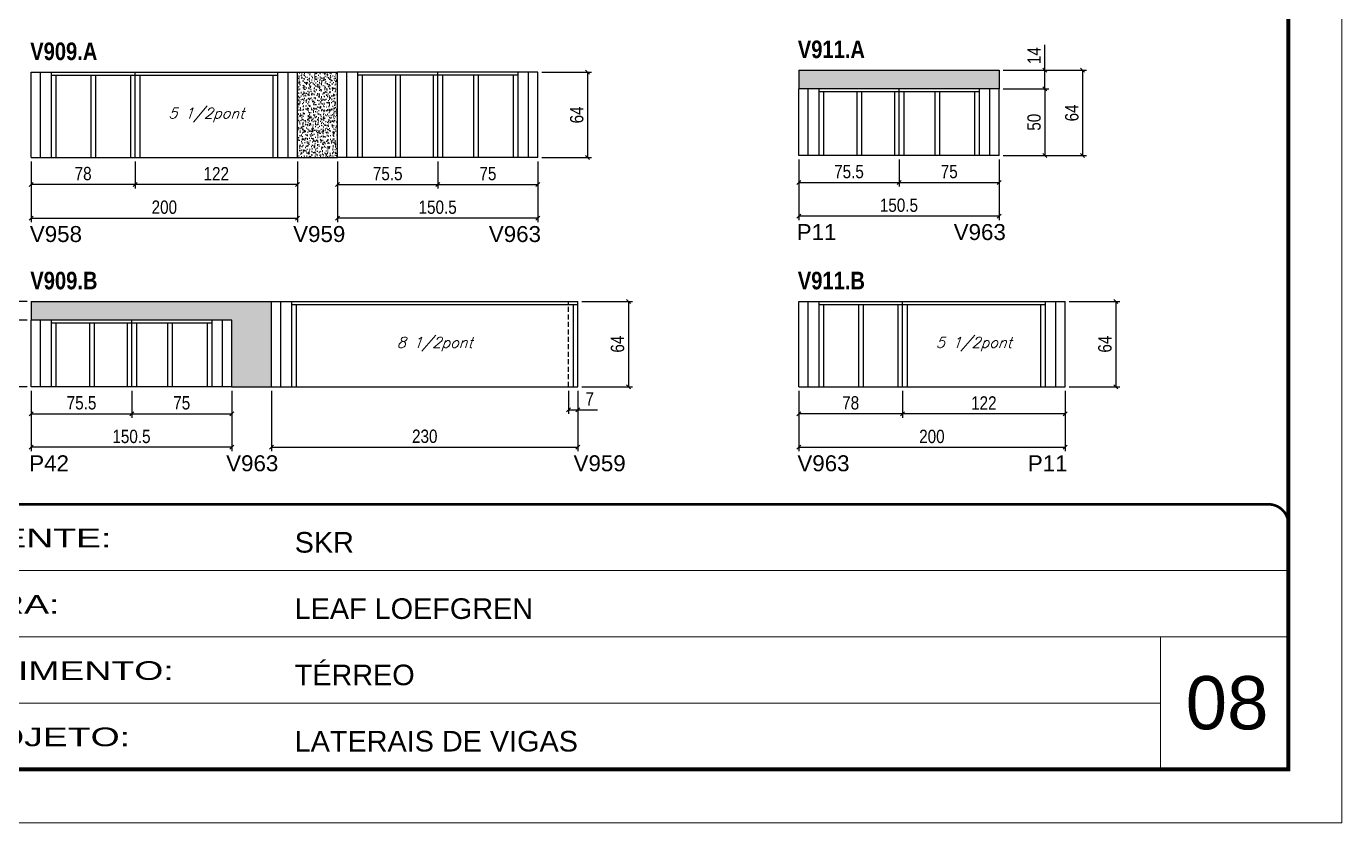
# Model space of a CAD drawing. Extents: x 3309 to 9563, y -2522 to 14608.
# Drawn here: x 8575 to 9563, y 12409 to 13008 of the extents above; entities that cross this region are included whole.
import ezdxf

# ---------------------------------------------------------------- set-up
doc = ezdxf.new("R2010")
doc.units = 0
for name, pattern in [('CONTINUO', [0]), ('DASHED', [0.75, 0.5, -0.25]), ('HIDDEN', [0.375, 0.25, -0.125])]:
    doc.linetypes.add(name, pattern=pattern)
for name, color, linetype in [('5', 5, 'Continuous'), ('COTA', 241, 'Continuous'), ('NOMENCLATURA', 7, 'Continuous'), ('Painéis', 200, 'Continuous'), ('SARR_2.2x7', 40, 'Continuous'), ('SARR_3.5x7', 81, 'Continuous'), ('texto', 7, 'Continuous')]:
    doc.layers.add(name, color=color, linetype=linetype)
for name, color, linetype, lineweight in [('CARIMBO', 255, 'Continuous', 9), ('Folhas', 255, 'Continuous', 9), ('SARRAFO DE PRESSAO', 251, 'DASHED', 9)]:
    doc.layers.add(name, color=color, linetype=linetype, lineweight=lineweight)
doc.styles.add('ARIAL', font='arial.ttf')
doc.styles.add('COTA TECNICA', font='techl___.ttf', dxfattribs={"height": 10})
doc.styles.add('Romans', font='romans.shx')
doc.styles.get("Standard").update_dxf_attribs({"font": 'arial.ttf'})
doc.styles.add('TECNICA', font='techb___.ttf', dxfattribs={"height": 10})
doc.styles.add('Tecnologia', font='')
doc.styles.get('Tecnologia').set_extended_font_data('Forgotten Futurist')
doc.dimstyles.new('PAINEL', dxfattribs={"dimtxt": 10, "dimasz": 3, "dimexe": 3, "dimexo": 3, "dimgap": 3, "dimtad": 1, "dimdec": 1, "dimzin": 12, "dimdsep": 46, "dimtxsty": 'COTA TECNICA', "dimblk1": 'OBLIQUE', "dimblk2": 'OBLIQUE', "dimsah": 1, "dimcen": 0.9, "dimclrd": 4, "dimclre": 4, "dimclrt": 240, "dimadec": 1, "dimazin": 3, "dimtfac": 1, "dimtdec": 1, "dimtmove": 0, "dimatfit": 3, "dimfxl": 1, "dimtolj": 1, "dimtzin": 12, "dimarcsym": 0})

# ---------------------------------------------------------------- blocks, each defined once
blk = doc.blocks.new('9999999999')
at = {"color": 30, "linetype": 'CONTINUO'}
for p, q in [((98564.56, 34379.64), (99583.98, 34379.64)), ((98564.56, 34329.83), (99487.98, 34329.83)), ((99583.98, 34329.83), (99487.98, 34329.83)), ((99487.98, 34329.83), (99487.98, 34230.21)), ((98564.56, 34280.02), (99487.98, 34280.02))]:
    blk.add_line(p, q, dxfattribs=at)
at = {"color": 30, "linetype": 'CONTINUO', "const_width": 2}
blk.add_lwpolyline([(99583.98, 34230.21), (99583.98, 34414.45, 0.414214), (99568.98, 34429.45), (98228.98, 34429.45, 0.414214), (98213.98, 34414.45), (98213.98, 34245.21, 0.414214), (98228.98, 34230.21), (99583.98, 34230.21)], format="xyb", dxfattribs=at)
at = {"layer": 'Folhas'}
blk.add_lwpolyline([(98138.98, 34190.21), (99623.98, 34190.21), (99623.98, 35240.21), (98138.98, 35240.21)], close=True, dxfattribs=at)
at = {"layer": 'Folhas', "color": 30, "const_width": 3}
blk.add_lwpolyline([(98213.98, 34230.21), (99583.98, 34230.21), (99583.98, 35200.21), (98213.98, 35200.21)], close=True, dxfattribs=at)
at = {"color": 7, "linetype": 'Continuous', "ltscale": 5, "style": 'ARIAL'}
for s, height, p in [('SKR', 15.483, (98837.68, 34393.13)), ('LEAF LOEFGREN', 15.4829, (98837.68, 34343.32)), ('TÉRREO', 15.483, (98837.68, 34293.51)), ('LATERAIS DE VIGAS', 15.4829, (98837.68, 34243.7))]:
    blk.add_text(s, height=height, dxfattribs=at).set_placement(p)
at = {"layer": 'Folhas', "color": 7, "style": 'Tecnologia', "width": 1.5}
for s, p in [('CLIENTE:', (98573.65, 34397.17)), ('OBRA:', (98573.65, 34347.31)), ('PAVIMENTO:', (98573.65, 34297.5)), ('PROJETO:', (98573.65, 34247.69))]:
    blk.add_text(s, height=14, dxfattribs=at).set_placement(p)
blk = doc.blocks.new('_Oblique')
at = {"color": 0, "linetype": 'ByBlock', "lineweight": -2}
blk.add_line((-0.5, -0.5), (0.5, 0.5), dxfattribs=at)
blk = doc.blocks.new('*D1466')
at = {"layer": 'COTA', "color": 4, "linetype": 'ByBlock', "lineweight": -2, "transparency": 16777216}
for p, q in [((8578.69, 12906.1), (8578.69, 12860.61)), ((8778.69, 12906.1), (8778.69, 12860.61)), ((8578.69, 12863.61), (8778.69, 12863.61))]:
    blk.add_line(p, q, dxfattribs=at)
at = {"layer": 'Defpoints', "color": 0, "linetype": 'ByBlock', "transparency": 16777216}
for p in [(8578.69, 12909.1), (8778.69, 12909.1), (8778.69, 12863.61)]:
    blk.add_point(p, dxfattribs=at)
at = {"layer": 'COTA', "color": 4, "linetype": 'ByBlock', "lineweight": -2, "transparency": 16777216, "xscale": 3, "yscale": 3, "zscale": 3, "rotation": 180}
blk.add_blockref('_Oblique', (8578.69, 12863.61), dxfattribs=at)
at = {"layer": 'COTA', "color": 4, "linetype": 'ByBlock', "lineweight": -2, "transparency": 16777216, "xscale": 3, "yscale": 3, "zscale": 3}
blk.add_blockref('_Oblique', (8778.69, 12863.61), dxfattribs=at)
at = {"layer": 'COTA', "color": 240, "linetype": 'ByBlock', "transparency": 16777216, "insert": (8678.69, 12871.71), "char_height": 10, "attachment_point": 5, "style": 'COTA TECNICA'}
blk.add_mtext('\\A1;200', dxfattribs=at)
blk = doc.blocks.new('*D1467')
at = {"layer": 'COTA', "color": 4, "lineweight": -2, "transparency": 16777216}
for p, q in [((8656.69, 12906.1), (8656.69, 12885.86)), ((8778.69, 12906.1), (8778.69, 12885.86)), ((8778.69, 12888.86), (8656.69, 12888.86))]:
    blk.add_line(p, q, dxfattribs=at)
at = {"layer": 'Defpoints', "color": 0, "transparency": 16777216}
for p in [(8656.69, 12909.1), (8778.69, 12909.1), (8656.69, 12888.86)]:
    blk.add_point(p, dxfattribs=at)
at = {"layer": 'COTA', "color": 4, "lineweight": -2, "transparency": 16777216, "xscale": 3, "yscale": 3, "zscale": 3, "rotation": 180}
blk.add_blockref('_Oblique', (8656.69, 12888.86), dxfattribs=at)
at = {"layer": 'COTA', "color": 4, "lineweight": -2, "transparency": 16777216, "xscale": 3, "yscale": 3, "zscale": 3}
blk.add_blockref('_Oblique', (8778.69, 12888.86), dxfattribs=at)
at = {"layer": 'COTA', "color": 240, "transparency": 16777216, "insert": (8717.69, 12896.91), "char_height": 10, "attachment_point": 5, "style": 'COTA TECNICA'}
blk.add_mtext('\\A1;122', dxfattribs=at)
blk = doc.blocks.new('*D1468')
at = {"layer": 'COTA', "color": 4, "lineweight": -2, "transparency": 16777216}
for p, q in [((8578.69, 12906.1), (8578.69, 12885.86)), ((8656.69, 12906.1), (8656.69, 12885.86)), ((8656.69, 12888.86), (8578.69, 12888.86))]:
    blk.add_line(p, q, dxfattribs=at)
at = {"layer": 'Defpoints', "color": 0, "transparency": 16777216}
for p in [(8578.69, 12909.1), (8656.69, 12909.1), (8578.69, 12888.86)]:
    blk.add_point(p, dxfattribs=at)
at = {"layer": 'COTA', "color": 4, "lineweight": -2, "transparency": 16777216, "xscale": 3, "yscale": 3, "zscale": 3, "rotation": 180}
blk.add_blockref('_Oblique', (8578.69, 12888.86), dxfattribs=at)
at = {"layer": 'COTA', "color": 4, "lineweight": -2, "transparency": 16777216, "xscale": 3, "yscale": 3, "zscale": 3}
blk.add_blockref('_Oblique', (8656.69, 12888.86), dxfattribs=at)
at = {"layer": 'COTA', "color": 240, "transparency": 16777216, "insert": (8617.69, 12896.95), "char_height": 10, "attachment_point": 5, "style": 'COTA TECNICA'}
blk.add_mtext('\\A1;78', dxfattribs=at)
blk = doc.blocks.new('*D1469')
at = {"layer": 'COTA', "color": 4, "linetype": 'ByBlock', "lineweight": -2, "transparency": 16777216}
for p, q in [((8808.69, 12906.1), (8808.69, 12860.61)), ((8959.19, 12906.1), (8959.19, 12860.61)), ((8959.19, 12863.61), (8808.69, 12863.61))]:
    blk.add_line(p, q, dxfattribs=at)
at = {"layer": 'Defpoints', "color": 0, "linetype": 'ByBlock', "transparency": 16777216}
for p in [(8808.69, 12909.1), (8959.19, 12909.1), (8808.69, 12863.61)]:
    blk.add_point(p, dxfattribs=at)
at = {"layer": 'COTA', "color": 4, "linetype": 'ByBlock', "lineweight": -2, "transparency": 16777216, "xscale": 3, "yscale": 3, "zscale": 3, "rotation": 180}
blk.add_blockref('_Oblique', (8808.69, 12863.61), dxfattribs=at)
at = {"layer": 'COTA', "color": 4, "linetype": 'ByBlock', "lineweight": -2, "transparency": 16777216, "xscale": 3, "yscale": 3, "zscale": 3}
blk.add_blockref('_Oblique', (8959.19, 12863.61), dxfattribs=at)
at = {"layer": 'COTA', "color": 240, "linetype": 'ByBlock', "transparency": 16777216, "insert": (8883.94, 12871.71), "char_height": 10, "attachment_point": 5, "style": 'COTA TECNICA'}
blk.add_mtext('\\A1;150.5', dxfattribs=at)
blk = doc.blocks.new('*D1470')
at = {"layer": 'COTA', "color": 4, "lineweight": -2, "transparency": 16777216}
for p, q in [((8808.69, 12906.1), (8808.69, 12885.86)), ((8884.19, 12906.1), (8884.19, 12885.86)), ((8808.69, 12888.86), (8884.19, 12888.86))]:
    blk.add_line(p, q, dxfattribs=at)
at = {"layer": 'Defpoints', "color": 0, "transparency": 16777216}
for p in [(8808.69, 12909.1), (8884.19, 12909.1), (8884.19, 12888.86)]:
    blk.add_point(p, dxfattribs=at)
at = {"layer": 'COTA', "color": 4, "lineweight": -2, "transparency": 16777216, "xscale": 3, "yscale": 3, "zscale": 3, "rotation": 180}
blk.add_blockref('_Oblique', (8808.69, 12888.86), dxfattribs=at)
at = {"layer": 'COTA', "color": 4, "lineweight": -2, "transparency": 16777216, "xscale": 3, "yscale": 3, "zscale": 3}
blk.add_blockref('_Oblique', (8884.19, 12888.86), dxfattribs=at)
at = {"layer": 'COTA', "color": 240, "transparency": 16777216, "insert": (8846.44, 12896.97), "char_height": 10, "attachment_point": 5, "style": 'COTA TECNICA'}
blk.add_mtext('\\A1;75.5', dxfattribs=at)
blk = doc.blocks.new('*D1471')
at = {"layer": 'COTA', "color": 4, "lineweight": -2, "transparency": 16777216}
for p, q in [((8884.19, 12906.1), (8884.19, 12885.86)), ((8959.19, 12906.1), (8959.19, 12885.86)), ((8884.19, 12888.86), (8959.19, 12888.86))]:
    blk.add_line(p, q, dxfattribs=at)
at = {"layer": 'Defpoints', "color": 0, "transparency": 16777216}
for p in [(8884.19, 12909.1), (8959.19, 12909.1), (8959.19, 12888.86)]:
    blk.add_point(p, dxfattribs=at)
at = {"layer": 'COTA', "color": 4, "lineweight": -2, "transparency": 16777216, "xscale": 3, "yscale": 3, "zscale": 3, "rotation": 180}
blk.add_blockref('_Oblique', (8884.19, 12888.86), dxfattribs=at)
at = {"layer": 'COTA', "color": 4, "lineweight": -2, "transparency": 16777216, "xscale": 3, "yscale": 3, "zscale": 3}
blk.add_blockref('_Oblique', (8959.19, 12888.86), dxfattribs=at)
at = {"layer": 'COTA', "color": 240, "transparency": 16777216, "insert": (8921.69, 12896.97), "char_height": 10, "attachment_point": 5, "style": 'COTA TECNICA'}
blk.add_mtext('\\A1;75', dxfattribs=at)
blk = doc.blocks.new('*D1472')
at = {"layer": 'COTA', "color": 4, "lineweight": -2, "transparency": 16777216}
for p, q in [((8962.19, 12973.1), (8999.54, 12973.1)), ((8996.54, 12973.1), (8996.54, 12909.1)), ((8962.19, 12909.1), (8999.54, 12909.1))]:
    blk.add_line(p, q, dxfattribs=at)
at = {"layer": 'Defpoints', "color": 0, "transparency": 16777216}
for p in [(8959.19, 12973.1, 0), (8959.19, 12909.1, 0), (8996.54, 12909.1)]:
    blk.add_point(p, dxfattribs=at)
at = {"layer": 'COTA', "color": 4, "lineweight": -2, "transparency": 16777216, "xscale": 3, "yscale": 3, "zscale": 3}
for p, rotation in [((8996.54, 12973.1), 90), ((8996.54, 12909.1), 270)]:
    blk.add_blockref('_Oblique', p, dxfattribs=dict(at, rotation=rotation))
at = {"layer": 'COTA', "color": 240, "transparency": 16777216, "insert": (8988.44, 12941.1), "char_height": 10, "attachment_point": 5, "rotation": 90, "style": 'COTA TECNICA'}
blk.add_mtext('\\A1;64', dxfattribs=at)
blk = doc.blocks.new('*D1473')
at = {"layer": 'COTA', "color": 4, "linetype": 'ByBlock', "lineweight": -2, "transparency": 16777216}
for p, q in [((8578.76, 12733.85), (8578.76, 12688.36)), ((8729.26, 12733.85), (8729.26, 12688.36)), ((8729.26, 12691.36), (8578.76, 12691.36))]:
    blk.add_line(p, q, dxfattribs=at)
at = {"layer": 'Defpoints', "color": 0, "linetype": 'ByBlock', "transparency": 16777216}
for p in [(8578.76, 12736.85), (8729.26, 12736.85), (8578.76, 12691.36)]:
    blk.add_point(p, dxfattribs=at)
at = {"layer": 'COTA', "color": 4, "linetype": 'ByBlock', "lineweight": -2, "transparency": 16777216, "xscale": 3, "yscale": 3, "zscale": 3, "rotation": 180}
blk.add_blockref('_Oblique', (8578.76, 12691.36), dxfattribs=at)
at = {"layer": 'COTA', "color": 4, "linetype": 'ByBlock', "lineweight": -2, "transparency": 16777216, "xscale": 3, "yscale": 3, "zscale": 3}
blk.add_blockref('_Oblique', (8729.26, 12691.36), dxfattribs=at)
at = {"layer": 'COTA', "color": 240, "linetype": 'ByBlock', "transparency": 16777216, "insert": (8654.01, 12699.47), "char_height": 10, "attachment_point": 5, "style": 'COTA TECNICA'}
blk.add_mtext('\\A1;150.5', dxfattribs=at)
blk = doc.blocks.new('*D1474')
at = {"layer": 'COTA', "color": 4, "lineweight": -2, "transparency": 16777216}
for p, q in [((8578.76, 12733.85), (8578.76, 12713.61)), ((8654.26, 12733.85), (8654.26, 12713.61)), ((8578.76, 12716.61), (8654.26, 12716.61))]:
    blk.add_line(p, q, dxfattribs=at)
at = {"layer": 'Defpoints', "color": 0, "transparency": 16777216}
for p in [(8578.76, 12736.85), (8654.26, 12736.85), (8654.26, 12716.61)]:
    blk.add_point(p, dxfattribs=at)
at = {"layer": 'COTA', "color": 4, "lineweight": -2, "transparency": 16777216, "xscale": 3, "yscale": 3, "zscale": 3, "rotation": 180}
blk.add_blockref('_Oblique', (8578.76, 12716.61), dxfattribs=at)
at = {"layer": 'COTA', "color": 4, "lineweight": -2, "transparency": 16777216, "xscale": 3, "yscale": 3, "zscale": 3}
blk.add_blockref('_Oblique', (8654.26, 12716.61), dxfattribs=at)
at = {"layer": 'COTA', "color": 240, "transparency": 16777216, "insert": (8616.51, 12724.72), "char_height": 10, "attachment_point": 5, "style": 'COTA TECNICA'}
blk.add_mtext('\\A1;75.5', dxfattribs=at)
blk = doc.blocks.new('*D1475')
at = {"layer": 'COTA', "color": 4, "lineweight": -2, "transparency": 16777216}
for p, q in [((8654.26, 12733.85), (8654.26, 12713.61)), ((8729.26, 12733.85), (8729.26, 12713.61)), ((8654.26, 12716.61), (8729.26, 12716.61))]:
    blk.add_line(p, q, dxfattribs=at)
at = {"layer": 'Defpoints', "color": 0, "transparency": 16777216}
for p in [(8654.26, 12736.85), (8729.26, 12736.85), (8729.26, 12716.61)]:
    blk.add_point(p, dxfattribs=at)
at = {"layer": 'COTA', "color": 4, "lineweight": -2, "transparency": 16777216, "xscale": 3, "yscale": 3, "zscale": 3, "rotation": 180}
blk.add_blockref('_Oblique', (8654.26, 12716.61), dxfattribs=at)
at = {"layer": 'COTA', "color": 4, "lineweight": -2, "transparency": 16777216, "xscale": 3, "yscale": 3, "zscale": 3}
blk.add_blockref('_Oblique', (8729.26, 12716.61), dxfattribs=at)
at = {"layer": 'COTA', "color": 240, "transparency": 16777216, "insert": (8691.76, 12724.72), "char_height": 10, "attachment_point": 5, "style": 'COTA TECNICA'}
blk.add_mtext('\\A1;75', dxfattribs=at)
blk = doc.blocks.new('*D1476')
at = {"layer": 'COTA', "color": 4, "linetype": 'ByBlock', "lineweight": -2, "transparency": 16777216}
for p, q in [((8759.26, 12733.85), (8759.26, 12688.36)), ((8989.26, 12733.85), (8989.26, 12688.36)), ((8759.26, 12691.36), (8989.26, 12691.36))]:
    blk.add_line(p, q, dxfattribs=at)
at = {"layer": 'Defpoints', "color": 0, "linetype": 'ByBlock', "transparency": 16777216}
for p in [(8759.26, 12736.85), (8989.26, 12736.85), (8989.26, 12691.36)]:
    blk.add_point(p, dxfattribs=at)
at = {"layer": 'COTA', "color": 4, "linetype": 'ByBlock', "lineweight": -2, "transparency": 16777216, "xscale": 3, "yscale": 3, "zscale": 3, "rotation": 180}
blk.add_blockref('_Oblique', (8759.26, 12691.36), dxfattribs=at)
at = {"layer": 'COTA', "color": 4, "linetype": 'ByBlock', "lineweight": -2, "transparency": 16777216, "xscale": 3, "yscale": 3, "zscale": 3}
blk.add_blockref('_Oblique', (8989.26, 12691.36), dxfattribs=at)
at = {"layer": 'COTA', "color": 240, "linetype": 'ByBlock', "transparency": 16777216, "insert": (8874.26, 12699.57), "char_height": 10, "attachment_point": 5, "style": 'COTA TECNICA'}
blk.add_mtext('\\A1;230', dxfattribs=at)
blk = doc.blocks.new('*D1477')
at = {"layer": 'COTA', "color": 4, "lineweight": -2, "transparency": 16777216}
for p, q in [((8575.76, 12786.85), (8560.97, 12786.85)), ((8563.97, 12786.85), (8563.97, 12736.85)), ((8575.76, 12736.85), (8560.97, 12736.85))]:
    blk.add_line(p, q, dxfattribs=at)
at = {"layer": 'Defpoints', "color": 0, "transparency": 16777216}
for p in [(8578.76, 12786.85, 0), (8563.97, 12736.85), (8578.76, 12736.85, 0)]:
    blk.add_point(p, dxfattribs=at)
at = {"layer": 'COTA', "color": 4, "lineweight": -2, "transparency": 16777216, "xscale": 3, "yscale": 3, "zscale": 3}
for p, rotation in [((8563.97, 12786.85), 90), ((8563.97, 12736.85), 270)]:
    blk.add_blockref('_Oblique', p, dxfattribs=dict(at, rotation=rotation))
at = {"layer": 'COTA', "color": 240, "transparency": 16777216, "insert": (8555.86, 12761.85), "char_height": 10, "attachment_point": 5, "rotation": 90, "style": 'COTA TECNICA'}
blk.add_mtext('\\A1;50', dxfattribs=at)
blk = doc.blocks.new('*D1478')
at = {"layer": 'COTA', "color": 4, "lineweight": -2, "transparency": 16777216}
for p, q in [((8563.97, 12800.85), (8563.97, 12819.97)), ((8575.76, 12800.85), (8560.97, 12800.85)), ((8563.97, 12786.85), (8563.97, 12800.85)), ((8575.76, 12786.85), (8560.97, 12786.85))]:
    blk.add_line(p, q, dxfattribs=at)
at = {"layer": 'Defpoints', "color": 0, "transparency": 16777216}
for p in [(8563.97, 12800.85), (8578.76, 12800.85, 0), (8578.76, 12786.85, 0)]:
    blk.add_point(p, dxfattribs=at)
at = {"layer": 'COTA', "color": 4, "lineweight": -2, "transparency": 16777216, "xscale": 3, "yscale": 3, "zscale": 3}
for p, rotation in [((8563.97, 12800.85), 90), ((8563.97, 12786.85), 270)]:
    blk.add_blockref('_Oblique', p, dxfattribs=dict(at, rotation=rotation))
at = {"layer": 'COTA', "color": 240, "transparency": 16777216, "insert": (8555.89, 12811.91), "char_height": 10, "attachment_point": 5, "rotation": 90, "style": 'COTA TECNICA'}
blk.add_mtext('\\A1;14', dxfattribs=at)
blk = doc.blocks.new('*D1479')
at = {"layer": 'COTA', "color": 4, "lineweight": -2, "transparency": 16777216}
for p, q in [((8992.26, 12800.85), (9030.16, 12800.85)), ((9027.16, 12800.85), (9027.16, 12736.85)), ((8992.26, 12736.85), (9030.16, 12736.85))]:
    blk.add_line(p, q, dxfattribs=at)
at = {"layer": 'Defpoints', "color": 0, "transparency": 16777216}
for p in [(8989.26, 12800.85, 0), (8989.26, 12736.85, 0), (9027.16, 12736.85)]:
    blk.add_point(p, dxfattribs=at)
at = {"layer": 'COTA', "color": 4, "lineweight": -2, "transparency": 16777216, "xscale": 3, "yscale": 3, "zscale": 3}
for p, rotation in [((9027.16, 12800.85), 90), ((9027.16, 12736.85), 270)]:
    blk.add_blockref('_Oblique', p, dxfattribs=dict(at, rotation=rotation))
at = {"layer": 'COTA', "color": 240, "transparency": 16777216, "insert": (9019.06, 12768.85), "char_height": 10, "attachment_point": 5, "rotation": 90, "style": 'COTA TECNICA'}
blk.add_mtext('\\A1;64', dxfattribs=at)
blk = doc.blocks.new('*D1480')
at = {"layer": 'COTA', "color": 4, "lineweight": -2, "transparency": 16777216}
for p, q in [((8982.26, 12733.85), (8982.26, 12716.62)), ((8989.26, 12733.85), (8989.26, 12716.62)), ((8982.26, 12719.62), (8989.26, 12719.62)), ((8989.26, 12719.62), (9003.99, 12719.62))]:
    blk.add_line(p, q, dxfattribs=at)
at = {"layer": 'Defpoints', "color": 0, "transparency": 16777216}
for p in [(8982.26, 12736.85, 0), (8989.26, 12736.85, 0), (8989.26, 12719.62)]:
    blk.add_point(p, dxfattribs=at)
at = {"layer": 'COTA', "color": 4, "lineweight": -2, "transparency": 16777216, "xscale": 3, "yscale": 3, "zscale": 3, "rotation": 180}
blk.add_blockref('_Oblique', (8982.26, 12719.62), dxfattribs=at)
at = {"layer": 'COTA', "color": 4, "lineweight": -2, "transparency": 16777216, "xscale": 3, "yscale": 3, "zscale": 3}
blk.add_blockref('_Oblique', (8989.26, 12719.62), dxfattribs=at)
at = {"layer": 'COTA', "color": 240, "transparency": 16777216, "insert": (8998.13, 12727.69), "char_height": 10, "attachment_point": 5, "style": 'COTA TECNICA'}
blk.add_mtext('\\A1;7', dxfattribs=at)
blk = doc.blocks.new('*D1481')
at = {"layer": 'COTA', "color": 4, "linetype": 'ByBlock', "lineweight": -2, "transparency": 16777216}
for p, q in [((9155.12, 12907.6), (9155.12, 12862.11)), ((9305.62, 12907.6), (9305.62, 12862.11)), ((9305.62, 12865.11), (9155.12, 12865.11))]:
    blk.add_line(p, q, dxfattribs=at)
at = {"layer": 'Defpoints', "color": 0, "linetype": 'ByBlock', "transparency": 16777216}
for p in [(9155.12, 12910.6), (9305.62, 12910.6), (9155.12, 12865.11)]:
    blk.add_point(p, dxfattribs=at)
at = {"layer": 'COTA', "color": 4, "linetype": 'ByBlock', "lineweight": -2, "transparency": 16777216, "xscale": 3, "yscale": 3, "zscale": 3, "rotation": 180}
blk.add_blockref('_Oblique', (9155.12, 12865.11), dxfattribs=at)
at = {"layer": 'COTA', "color": 4, "linetype": 'ByBlock', "lineweight": -2, "transparency": 16777216, "xscale": 3, "yscale": 3, "zscale": 3}
blk.add_blockref('_Oblique', (9305.62, 12865.11), dxfattribs=at)
at = {"layer": 'COTA', "color": 240, "linetype": 'ByBlock', "transparency": 16777216, "insert": (9230.37, 12873.21), "char_height": 10, "attachment_point": 5, "style": 'COTA TECNICA'}
blk.add_mtext('\\A1;150.5', dxfattribs=at)
blk = doc.blocks.new('*D1482')
at = {"layer": 'COTA', "color": 4, "lineweight": -2, "transparency": 16777216}
for p, q in [((9155.12, 12907.6), (9155.12, 12887.36)), ((9230.62, 12907.6), (9230.62, 12887.36)), ((9155.12, 12890.36), (9230.62, 12890.36))]:
    blk.add_line(p, q, dxfattribs=at)
at = {"layer": 'Defpoints', "color": 0, "transparency": 16777216}
for p in [(9155.12, 12910.6), (9230.62, 12910.6), (9230.62, 12890.36)]:
    blk.add_point(p, dxfattribs=at)
at = {"layer": 'COTA', "color": 4, "lineweight": -2, "transparency": 16777216, "xscale": 3, "yscale": 3, "zscale": 3, "rotation": 180}
blk.add_blockref('_Oblique', (9155.12, 12890.36), dxfattribs=at)
at = {"layer": 'COTA', "color": 4, "lineweight": -2, "transparency": 16777216, "xscale": 3, "yscale": 3, "zscale": 3}
blk.add_blockref('_Oblique', (9230.62, 12890.36), dxfattribs=at)
at = {"layer": 'COTA', "color": 240, "transparency": 16777216, "insert": (9192.87, 12898.47), "char_height": 10, "attachment_point": 5, "style": 'COTA TECNICA'}
blk.add_mtext('\\A1;75.5', dxfattribs=at)
blk = doc.blocks.new('*D1483')
at = {"layer": 'COTA', "color": 4, "lineweight": -2, "transparency": 16777216}
for p, q in [((9230.62, 12907.6), (9230.62, 12887.36)), ((9305.62, 12907.6), (9305.62, 12887.36)), ((9230.62, 12890.36), (9305.62, 12890.36))]:
    blk.add_line(p, q, dxfattribs=at)
at = {"layer": 'Defpoints', "color": 0, "transparency": 16777216}
for p in [(9230.62, 12910.6), (9305.62, 12910.6), (9305.62, 12890.36)]:
    blk.add_point(p, dxfattribs=at)
at = {"layer": 'COTA', "color": 4, "lineweight": -2, "transparency": 16777216, "xscale": 3, "yscale": 3, "zscale": 3, "rotation": 180}
blk.add_blockref('_Oblique', (9230.62, 12890.36), dxfattribs=at)
at = {"layer": 'COTA', "color": 4, "lineweight": -2, "transparency": 16777216, "xscale": 3, "yscale": 3, "zscale": 3}
blk.add_blockref('_Oblique', (9305.62, 12890.36), dxfattribs=at)
at = {"layer": 'COTA', "color": 240, "transparency": 16777216, "insert": (9268.12, 12898.47), "char_height": 10, "attachment_point": 5, "style": 'COTA TECNICA'}
blk.add_mtext('\\A1;75', dxfattribs=at)
blk = doc.blocks.new('*D1484')
at = {"layer": 'COTA', "color": 4, "lineweight": -2, "transparency": 16777216}
for p, q in [((9308.62, 12974.6), (9371.34, 12974.6)), ((9368.34, 12974.6), (9368.34, 12910.6)), ((9308.62, 12910.6), (9371.34, 12910.6))]:
    blk.add_line(p, q, dxfattribs=at)
at = {"layer": 'Defpoints', "color": 0, "transparency": 16777216}
for p in [(9305.62, 12974.6, 0), (9305.62, 12910.6, 0), (9368.34, 12910.6)]:
    blk.add_point(p, dxfattribs=at)
at = {"layer": 'COTA', "color": 4, "lineweight": -2, "transparency": 16777216, "xscale": 3, "yscale": 3, "zscale": 3}
for p, rotation in [((9368.34, 12974.6), 90), ((9368.34, 12910.6), 270)]:
    blk.add_blockref('_Oblique', p, dxfattribs=dict(at, rotation=rotation))
at = {"layer": 'COTA', "color": 240, "transparency": 16777216, "insert": (9360.24, 12942.6), "char_height": 10, "attachment_point": 5, "rotation": 90, "style": 'COTA TECNICA'}
blk.add_mtext('\\A1;64', dxfattribs=at)
blk = doc.blocks.new('*D1485')
at = {"layer": 'COTA', "color": 4, "lineweight": -2, "transparency": 16777216}
for p, q in [((9308.62, 12960.6), (9342.98, 12960.6)), ((9339.98, 12960.6), (9339.98, 12910.6)), ((9308.62, 12910.6), (9342.98, 12910.6))]:
    blk.add_line(p, q, dxfattribs=at)
at = {"layer": 'Defpoints', "color": 0, "transparency": 16777216}
for p in [(9305.62, 12960.6, 0), (9305.62, 12910.6, 0), (9339.98, 12910.6)]:
    blk.add_point(p, dxfattribs=at)
at = {"layer": 'COTA', "color": 4, "lineweight": -2, "transparency": 16777216, "xscale": 3, "yscale": 3, "zscale": 3}
for p, rotation in [((9339.98, 12960.6), 90), ((9339.98, 12910.6), 270)]:
    blk.add_blockref('_Oblique', p, dxfattribs=dict(at, rotation=rotation))
at = {"layer": 'COTA', "color": 240, "transparency": 16777216, "insert": (9331.87, 12935.6), "char_height": 10, "attachment_point": 5, "rotation": 90, "style": 'COTA TECNICA'}
blk.add_mtext('\\A1;50', dxfattribs=at)
blk = doc.blocks.new('*D1486')
at = {"layer": 'COTA', "color": 4, "lineweight": -2, "transparency": 16777216}
for p, q in [((9339.98, 12974.6), (9339.98, 12993.72)), ((9308.62, 12974.6), (9342.98, 12974.6)), ((9339.98, 12960.6), (9339.98, 12974.6)), ((9308.62, 12960.6), (9342.98, 12960.6))]:
    blk.add_line(p, q, dxfattribs=at)
at = {"layer": 'Defpoints', "color": 0, "transparency": 16777216}
for p in [(9305.62, 12974.6, 0), (9339.98, 12974.6), (9305.62, 12960.6, 0)]:
    blk.add_point(p, dxfattribs=at)
at = {"layer": 'COTA', "color": 4, "lineweight": -2, "transparency": 16777216, "xscale": 3, "yscale": 3, "zscale": 3}
for p, rotation in [((9339.98, 12974.6), 90), ((9339.98, 12960.6), 270)]:
    blk.add_blockref('_Oblique', p, dxfattribs=dict(at, rotation=rotation))
at = {"layer": 'COTA', "color": 240, "transparency": 16777216, "insert": (9331.91, 12985.66), "char_height": 10, "attachment_point": 5, "rotation": 90, "style": 'COTA TECNICA'}
blk.add_mtext('\\A1;14', dxfattribs=at)
blk = doc.blocks.new('*D1487')
at = {"layer": 'COTA', "color": 4, "linetype": 'ByBlock', "lineweight": -2, "transparency": 16777216}
for p, q in [((9155.12, 12733.85), (9155.12, 12688.36)), ((9355.12, 12733.85), (9355.12, 12688.36)), ((9155.12, 12691.36), (9355.12, 12691.36))]:
    blk.add_line(p, q, dxfattribs=at)
at = {"layer": 'Defpoints', "color": 0, "linetype": 'ByBlock', "transparency": 16777216}
for p in [(9155.12, 12736.85), (9355.12, 12736.85), (9355.12, 12691.36)]:
    blk.add_point(p, dxfattribs=at)
at = {"layer": 'COTA', "color": 4, "linetype": 'ByBlock', "lineweight": -2, "transparency": 16777216, "xscale": 3, "yscale": 3, "zscale": 3, "rotation": 180}
blk.add_blockref('_Oblique', (9155.12, 12691.36), dxfattribs=at)
at = {"layer": 'COTA', "color": 4, "linetype": 'ByBlock', "lineweight": -2, "transparency": 16777216, "xscale": 3, "yscale": 3, "zscale": 3}
blk.add_blockref('_Oblique', (9355.12, 12691.36), dxfattribs=at)
at = {"layer": 'COTA', "color": 240, "linetype": 'ByBlock', "transparency": 16777216, "insert": (9255.12, 12699.46), "char_height": 10, "attachment_point": 5, "style": 'COTA TECNICA'}
blk.add_mtext('\\A1;200', dxfattribs=at)
blk = doc.blocks.new('*D1488')
at = {"layer": 'COTA', "color": 4, "lineweight": -2, "transparency": 16777216}
for p, q in [((9233.12, 12733.85), (9233.12, 12713.61)), ((9355.12, 12733.85), (9355.12, 12713.61)), ((9355.12, 12716.61), (9233.12, 12716.61))]:
    blk.add_line(p, q, dxfattribs=at)
at = {"layer": 'Defpoints', "color": 0, "transparency": 16777216}
for p in [(9233.12, 12736.85), (9355.12, 12736.85), (9233.12, 12716.61)]:
    blk.add_point(p, dxfattribs=at)
at = {"layer": 'COTA', "color": 4, "lineweight": -2, "transparency": 16777216, "xscale": 3, "yscale": 3, "zscale": 3, "rotation": 180}
blk.add_blockref('_Oblique', (9233.12, 12716.61), dxfattribs=at)
at = {"layer": 'COTA', "color": 4, "lineweight": -2, "transparency": 16777216, "xscale": 3, "yscale": 3, "zscale": 3}
blk.add_blockref('_Oblique', (9355.12, 12716.61), dxfattribs=at)
at = {"layer": 'COTA', "color": 240, "transparency": 16777216, "insert": (9294.12, 12724.66), "char_height": 10, "attachment_point": 5, "style": 'COTA TECNICA'}
blk.add_mtext('\\A1;122', dxfattribs=at)
blk = doc.blocks.new('*D1489')
at = {"layer": 'COTA', "color": 4, "lineweight": -2, "transparency": 16777216}
for p, q in [((9155.12, 12733.85), (9155.12, 12713.61)), ((9233.12, 12733.85), (9233.12, 12713.61)), ((9233.12, 12716.61), (9155.12, 12716.61))]:
    blk.add_line(p, q, dxfattribs=at)
at = {"layer": 'Defpoints', "color": 0, "transparency": 16777216}
for p in [(9155.12, 12736.85), (9233.12, 12736.85), (9155.12, 12716.61)]:
    blk.add_point(p, dxfattribs=at)
at = {"layer": 'COTA', "color": 4, "lineweight": -2, "transparency": 16777216, "xscale": 3, "yscale": 3, "zscale": 3, "rotation": 180}
blk.add_blockref('_Oblique', (9155.12, 12716.61), dxfattribs=at)
at = {"layer": 'COTA', "color": 4, "lineweight": -2, "transparency": 16777216, "xscale": 3, "yscale": 3, "zscale": 3}
blk.add_blockref('_Oblique', (9233.12, 12716.61), dxfattribs=at)
at = {"layer": 'COTA', "color": 240, "transparency": 16777216, "insert": (9194.12, 12724.7), "char_height": 10, "attachment_point": 5, "style": 'COTA TECNICA'}
blk.add_mtext('\\A1;78', dxfattribs=at)
blk = doc.blocks.new('*D1490')
at = {"layer": 'COTA', "color": 4, "lineweight": -2, "transparency": 16777216}
for p, q in [((9358.12, 12800.85), (9396.18, 12800.85)), ((9393.18, 12800.85), (9393.18, 12736.85)), ((9358.12, 12736.85), (9396.18, 12736.85))]:
    blk.add_line(p, q, dxfattribs=at)
at = {"layer": 'Defpoints', "color": 0, "transparency": 16777216}
for p in [(9355.12, 12800.85), (9355.12, 12736.85), (9393.18, 12736.85)]:
    blk.add_point(p, dxfattribs=at)
at = {"layer": 'COTA', "color": 4, "lineweight": -2, "transparency": 16777216, "xscale": 3, "yscale": 3, "zscale": 3}
for p, rotation in [((9393.18, 12800.85), 90), ((9393.18, 12736.85), 270)]:
    blk.add_blockref('_Oblique', p, dxfattribs=dict(at, rotation=rotation))
at = {"layer": 'COTA', "color": 240, "transparency": 16777216, "insert": (9385.07, 12768.85), "char_height": 10, "attachment_point": 5, "rotation": 90, "style": 'COTA TECNICA'}
blk.add_mtext('\\A1;64', dxfattribs=at)

msp = doc.modelspace()

# ---------------------------------------------------------------- hatches: boundary and pattern name
at = {"layer": 'COTA'}
h = msp.add_hatch(dxfattribs=at)
h.set_pattern_fill('AR-CONC', color=256, scale=0.03)
h.paths.add_polyline_path([(8778.69, 12909.1), (8808.69, 12909.1), (8808.69, 12973.1), (8778.69, 12973.1)])
h = msp.add_hatch(dxfattribs=at)
h.set_pattern_fill('AR-CONC', color=256, scale=0.03)
h.paths.add_polyline_path([(9305.62, 12974.6), (9155.12, 12974.6), (9155.12, 12960.6), (9305.62, 12960.6)])
h = msp.add_hatch(dxfattribs=at)
h.set_pattern_fill('AR-CONC', color=256, scale=0.03)
h.paths.add_polyline_path([(8759.26, 12800.85), (8578.76, 12800.85), (8578.76, 12786.85), (8729.26, 12786.85), (8729.26, 12736.85), (8759.26, 12736.85)])

# ---------------------------------------------------------------- linework, layer by layer
for p, q in [((8778.69, 12973.1, 0), (8808.69, 12973.1, 0)), ((9155.12, 12974.6), (9155.12, 12960.6)), ((9155.12, 12974.6), (9305.62, 12974.6)), ((9305.62, 12974.6), (9305.62, 12960.6)), ((8778.69, 12909.1, 0), (8808.69, 12909.1, 0)), ((8578.76, 12800.85, 0), (8578.76, 12786.85, 0)), ((8578.76, 12800.85, 0), (8759.26, 12800.85, 0)), ((8729.26, 12736.85, 0), (8759.26, 12736.85, 0))]:
    msp.add_line(p, q, dxfattribs=at)
at = {"layer": 'Painéis', "linetype": 'ByBlock'}
for p, q in [((8578.69, 12973.1, 0), (8778.69, 12973.1, 0)), ((8578.69, 12909.1, 0), (8578.69, 12973.1, 0)), ((8656.69, 12909.1, 0), (8656.69, 12973.1, 0)), ((8778.69, 12909.1, 0), (8778.69, 12973.1, 0)), ((8959.19, 12973.1, 0), (8808.69, 12973.1, 0)), ((8808.69, 12909.1, 0), (8808.69, 12973.1, 0)), ((8884.19, 12909.1, 0), (8884.19, 12973.1, 0)), ((8959.19, 12909.1, 0), (8959.19, 12973.1, 0)), ((9305.62, 12960.6), (9155.12, 12960.6)), ((9155.12, 12910.6), (9155.12, 12960.6)), ((9230.62, 12910.6), (9230.62, 12960.6)), ((9305.62, 12910.6), (9305.62, 12960.6)), ((8578.69, 12909.1, 0), (8778.69, 12909.1, 0)), ((8959.19, 12909.1, 0), (8808.69, 12909.1, 0)), ((9305.62, 12910.6), (9155.12, 12910.6)), ((8759.26, 12800.85, 0), (8989.26, 12800.85, 0)), ((8759.26, 12736.85, 0), (8759.26, 12800.85, 0)), ((8989.26, 12736.85, 0), (8989.26, 12800.85, 0)), ((9155.12, 12800.85), (9355.12, 12800.85)), ((9155.12, 12736.85), (9155.12, 12800.85)), ((9233.12, 12736.85), (9233.12, 12800.85)), ((9355.12, 12736.85), (9355.12, 12800.85)), ((8729.26, 12786.85, 0), (8578.76, 12786.85, 0)), ((8578.76, 12736.85, 0), (8578.76, 12786.85, 0)), ((8654.26, 12736.85, 0), (8654.26, 12786.85, 0)), ((8729.26, 12736.85, 0), (8729.26, 12786.85, 0)), ((8729.26, 12736.85, 0), (8578.76, 12736.85, 0)), ((8759.26, 12736.85, 0), (8989.26, 12736.85, 0)), ((9155.12, 12736.85), (9355.12, 12736.85))]:
    msp.add_line(p, q, dxfattribs=at)
at = {"layer": 'SARR_2.2x7', "linetype": 'Continuous'}
for p, q in [((8585.69, 12909.1, 0), (8585.69, 12973.1, 0)), ((8593.69, 12970.9, 0), (8656.69, 12970.9, 0)), ((8656.69, 12970.9, 0), (8763.69, 12970.9, 0)), ((8771.69, 12909.1, 0), (8771.69, 12973.1, 0)), ((8815.69, 12909.1, 0), (8815.69, 12973.1, 0)), ((8884.19, 12970.9, 0), (8823.69, 12970.9, 0)), ((8944.19, 12970.9, 0), (8884.19, 12970.9, 0)), ((8952.19, 12909.1, 0), (8952.19, 12973.1, 0)), ((9162.12, 12910.6), (9162.12, 12960.6)), ((9298.62, 12910.6), (9298.62, 12960.6)), ((9230.62, 12958.4), (9170.12, 12958.4)), ((9290.62, 12958.4), (9230.62, 12958.4)), ((8766.26, 12736.85, 0), (8766.26, 12800.85, 0)), ((8774.26, 12798.65, 0), (8989.26, 12798.65, 0)), ((9162.12, 12736.85), (9162.12, 12800.85)), ((9170.12, 12798.65), (9233.12, 12798.65)), ((9233.12, 12798.65), (9340.12, 12798.65)), ((9348.12, 12736.85), (9348.12, 12800.85)), ((8585.76, 12736.85, 0), (8585.76, 12786.85, 0)), ((8654.26, 12784.65, 0), (8593.76, 12784.65, 0)), ((8714.26, 12784.65, 0), (8654.26, 12784.65, 0)), ((8722.26, 12736.85, 0), (8722.26, 12786.85, 0))]:
    msp.add_line(p, q, dxfattribs=at)
at = {"layer": 'SARR_2.2x7', "linetype": 'HIDDEN', "ltscale": 15}
msp.add_line((8982.26, 12736.85, 0), (8982.26, 12800.85, 0), dxfattribs=at)
at = {"layer": 'SARR_3.5x7'}
for p, q in [((8593.69, 12973.1, 0), (8593.69, 12909.1, 0)), ((8597.19, 12970.9, 0), (8597.19, 12909.1, 0)), ((8623.55, 12970.9, 0), (8623.55, 12909.1, 0)), ((8627.05, 12970.9, 0), (8627.05, 12909.1, 0)), ((8653.19, 12970.9, 0), (8653.19, 12909.1, 0)), ((8660.19, 12970.9, 0), (8660.19, 12909.1, 0)), ((8760.19, 12970.9, 0), (8760.19, 12909.1, 0)), ((8763.69, 12973.1, 0), (8763.69, 12909.1, 0)), ((8823.69, 12973.1, 0), (8823.69, 12909.1, 0)), ((8827.19, 12970.9, 0), (8827.19, 12909.1, 0)), ((8852.4, 12970.9, 0), (8852.4, 12909.1, 0)), ((8855.9, 12970.9, 0), (8855.9, 12909.1, 0)), ((8880.69, 12970.9, 0), (8880.69, 12909.1, 0)), ((8887.69, 12970.9, 0), (8887.69, 12909.1, 0)), ((8910.94, 12970.9, 0), (8910.94, 12909.1, 0)), ((8914.44, 12970.9, 0), (8914.44, 12909.1, 0)), ((8940.69, 12970.9, 0), (8940.69, 12909.1, 0)), ((8944.19, 12973.1, 0), (8944.19, 12909.1, 0)), ((9170.12, 12960.6), (9170.12, 12910.6)), ((9290.62, 12960.6), (9290.62, 12910.6)), ((9173.62, 12958.4), (9173.62, 12910.6)), ((9198.83, 12958.4), (9198.83, 12910.6)), ((9202.33, 12958.4), (9202.33, 12910.6)), ((9227.12, 12958.4), (9227.12, 12910.6)), ((9234.12, 12958.4), (9234.12, 12910.6)), ((9257.37, 12958.4), (9257.37, 12910.6)), ((9260.87, 12958.4), (9260.87, 12910.6)), ((9287.12, 12958.4), (9287.12, 12910.6)), ((8774.26, 12800.85, 0), (8774.26, 12736.85, 0)), ((8777.76, 12798.65, 0), (8777.76, 12736.85, 0)), ((8985.76, 12798.65, 0), (8985.76, 12736.85, 0)), ((9170.12, 12800.85), (9170.12, 12736.85)), ((9173.62, 12798.65), (9173.62, 12736.85)), ((9199.98, 12798.65), (9199.98, 12736.85)), ((9203.48, 12798.65), (9203.48, 12736.85)), ((9229.62, 12798.65), (9229.62, 12736.85)), ((9236.62, 12798.65), (9236.62, 12736.85)), ((9336.62, 12798.65), (9336.62, 12736.85)), ((9340.12, 12800.85), (9340.12, 12736.85)), ((8593.76, 12786.85, 0), (8593.76, 12736.85, 0)), ((8597.26, 12784.65, 0), (8597.26, 12736.85, 0)), ((8622.46, 12784.65, 0), (8622.46, 12736.85, 0)), ((8625.96, 12784.65, 0), (8625.96, 12736.85, 0)), ((8650.76, 12784.65, 0), (8650.76, 12736.85, 0)), ((8657.76, 12784.65, 0), (8657.76, 12736.85, 0)), ((8681.01, 12784.65, 0), (8681.01, 12736.85, 0)), ((8684.51, 12784.65, 0), (8684.51, 12736.85, 0)), ((8710.76, 12784.65, 0), (8710.76, 12736.85, 0)), ((8714.26, 12786.85, 0), (8714.26, 12736.85, 0))]:
    msp.add_line(p, q, dxfattribs=at)

# ---------------------------------------------------------------- block references
at = {"layer": 'SARRAFO DE PRESSAO', "color": 6, "linetype": 'ByBlock'}
msp.add_blockref('9999999999', (-90061.11, -21780.92), dxfattribs=at)

# ---------------------------------------------------------------- texts
at = {"layer": '5', "linetype": 'Continuous'}
for s, rotation, p in [('V958', 0.00004, (8577.69, 12845.59, 0)), ('V959', 0.00004, (8775.44, 12845.59, 0)), ('V963', 359.99996, (8922.41, 12845.59, 0)), ('P11', 359.99996, (9153.59, 12847.09)), ('V963', 359.99996, (9271.5, 12847.09)), ('P42', 359.99996, (8577.23, 12673.34, 0)), ('V963', 359.99996, (8725.14, 12673.34, 0)), ('V959', 0.00004, (8986.01, 12673.34, 0)), ('V963', 0.00004, (9154.13, 12673.34)), ('P11', 0.00004, (9327.18, 12673.34))]:
    msp.add_text(s, height=12, rotation=rotation, dxfattribs=at).set_placement(p)
at = {"layer": 'CARIMBO', "style": 'ARIAL'}
msp.add_text('08', height=40, dxfattribs=at).set_placement((9445.73, 12479.43))
at = {"layer": 'NOMENCLATURA', "style": 'TECNICA'}
for s, p in [('V909.A', (8577.97, 12982.29, 0)), ('V911.A', (9154.41, 12983.79)), ('V909.B', (8578.04, 12810.04, 0)), ('V911.B', (9154.41, 12810.04))]:
    msp.add_text(s, height=13.2, dxfattribs=at).set_placement(p)
at = {"layer": 'texto', "color": 2, "char_height": 8, "attachment_point": 5, "style": 'Romans'}
for s, insert in [('{\\Q19;\\C256;5 1/2pont}', (8710.19, 12941.1, 0)), ('{\\Q19;\\C256;8 1/2pont}', (8881.76, 12768.85, 0)), ('{\\Q19;\\C256;5 1/2pont}', (9286.62, 12768.85))]:
    msp.add_mtext(s, dxfattribs=dict(at, insert=insert))

# ---------------------------------------------------------------- dimensions: what is measured, and where the dimension line sits
at = {"layer": 'COTA'}
for base, p1, p2, angle, picture, middle in [((9339.98, 12974.6, 0), (9305.62, 12960.6), (9305.62, 12974.6), 90, '*D1486', (9331.91, 12985.66, 0)), ((8996.54, 12909.1), (8959.19, 12973.1, 0), (8959.19, 12909.1, 0), 90, '*D1472', (8988.44, 12941.1)), ((9368.34, 12910.6, 0), (9305.62, 12974.6), (9305.62, 12910.6), 90, '*D1484', (9360.24, 12942.6, 0)), ((9339.98, 12910.6, 0), (9305.62, 12960.6), (9305.62, 12910.6), 90, '*D1485', (9331.87, 12935.6, 0)), ((8656.69, 12888.86, 0), (8778.69, 12909.1, 0), (8656.69, 12909.1, 0), 180, '*D1467', (8717.69, 12896.91, 0)), ((8563.97, 12800.85), (8578.76, 12786.85, 0), (8578.76, 12800.85, 0), 90, '*D1478', (8555.89, 12811.91)), ((9027.16, 12736.85), (8989.26, 12800.85, 0), (8989.26, 12736.85, 0), 90, '*D1479', (9019.06, 12768.85)), ((9393.18, 12736.85), (9355.12, 12800.85), (9355.12, 12736.85), 90, '*D1490', (9385.07, 12768.85)), ((8563.97, 12736.85), (8578.76, 12786.85, 0), (8578.76, 12736.85, 0), 90, '*D1477', (8555.86, 12761.85)), ((9233.12, 12716.61), (9355.12, 12736.85), (9233.12, 12736.85), 180, '*D1488', (9294.12, 12724.66))]:
    dim = msp.add_linear_dim(base=base, p1=p1, p2=p2, angle=angle, dimstyle='PAINEL', dxfattribs=at)
    dim.commit()
    dim.dimension.update_dxf_attribs({"geometry": picture, "text_midpoint": middle})
at = {"layer": 'COTA', "linetype": 'ByBlock'}
for base, p1, p2, picture, middle in [((8778.69, 12863.61, 0), (8578.69, 12909.1, 0), (8778.69, 12909.1, 0), '*D1466', (8678.69, 12871.71, 0)), ((8989.26, 12691.36, 0), (8759.26, 12736.85, 0), (8989.26, 12736.85, 0), '*D1476', (8874.26, 12699.57, 0)), ((9355.12, 12691.36), (9155.12, 12736.85), (9355.12, 12736.85), '*D1487', (9255.12, 12699.46))]:
    dim = msp.add_linear_dim(base=base, p1=p1, p2=p2, dimstyle='PAINEL', dxfattribs=at)
    dim.commit()
    dim.dimension.update_dxf_attribs({"geometry": picture, "text_midpoint": middle})
at = {"layer": 'COTA'}
for base, p1, p2, picture, middle in [((8578.69, 12888.86, 0), (8656.69, 12909.1, 0), (8578.69, 12909.1, 0), '*D1468', (8617.69, 12896.95, 0)), ((9155.12, 12716.61), (9233.12, 12736.85), (9155.12, 12736.85), '*D1489', (9194.12, 12724.7))]:
    dim = msp.add_linear_dim(base=base, p1=p1, p2=p2, angle=180, dimstyle='PAINEL', override={"dimtmove": 1}, dxfattribs=at)
    dim.commit()
    dim.dimension.update_dxf_attribs({"geometry": picture, "text_midpoint": middle})
at = {"layer": 'COTA', "linetype": 'ByBlock'}
for base, p1, p2, picture, middle in [((8808.69, 12863.61, 0), (8959.19, 12909.1, 0), (8808.69, 12909.1, 0), '*D1469', (8883.94, 12871.71, 0)), ((9155.12, 12865.11), (9305.62, 12910.6), (9155.12, 12910.6), '*D1481', (9230.37, 12873.21)), ((8578.76, 12691.36, 0), (8729.26, 12736.85, 0), (8578.76, 12736.85, 0), '*D1473', (8654.01, 12699.47, 0))]:
    dim = msp.add_linear_dim(base=base, p1=p1, p2=p2, angle=180, dimstyle='PAINEL', dxfattribs=at)
    dim.commit()
    dim.dimension.update_dxf_attribs({"geometry": picture, "text_midpoint": middle})
at = {"layer": 'COTA'}
for base, p1, p2, picture, middle in [((8884.19, 12888.86, 0), (8808.69, 12909.1, 0), (8884.19, 12909.1, 0), '*D1470', (8846.44, 12896.97, 0)), ((9230.62, 12890.36), (9155.12, 12910.6), (9230.62, 12910.6), '*D1482', (9192.87, 12898.47)), ((8654.26, 12716.61, 0), (8578.76, 12736.85, 0), (8654.26, 12736.85, 0), '*D1474', (8616.51, 12724.72, 0)), ((8989.26, 12719.62), (8982.26, 12736.85, 0), (8989.26, 12736.85, 0), '*D1480', (8998.13, 12727.69))]:
    dim = msp.add_linear_dim(base=base, p1=p1, p2=p2, dimstyle='PAINEL', dxfattribs=at)
    dim.commit()
    dim.dimension.update_dxf_attribs({"geometry": picture, "text_midpoint": middle})
for base, p1, p2, picture, middle in [((8959.19, 12888.86, 0), (8884.19, 12909.1, 0), (8959.19, 12909.1, 0), '*D1471', (8921.69, 12896.97, 0)), ((9305.62, 12890.36), (9230.62, 12910.6), (9305.62, 12910.6), '*D1483', (9268.12, 12898.47)), ((8729.26, 12716.61, 0), (8654.26, 12736.85, 0), (8729.26, 12736.85, 0), '*D1475', (8691.76, 12724.72, 0))]:
    dim = msp.add_linear_dim(base=base, p1=p1, p2=p2, dimstyle='PAINEL', override={"dimtmove": 1}, dxfattribs=at)
    dim.commit()
    dim.dimension.update_dxf_attribs({"geometry": picture, "text_midpoint": middle})

doc.saveas('drawing.dxf')
